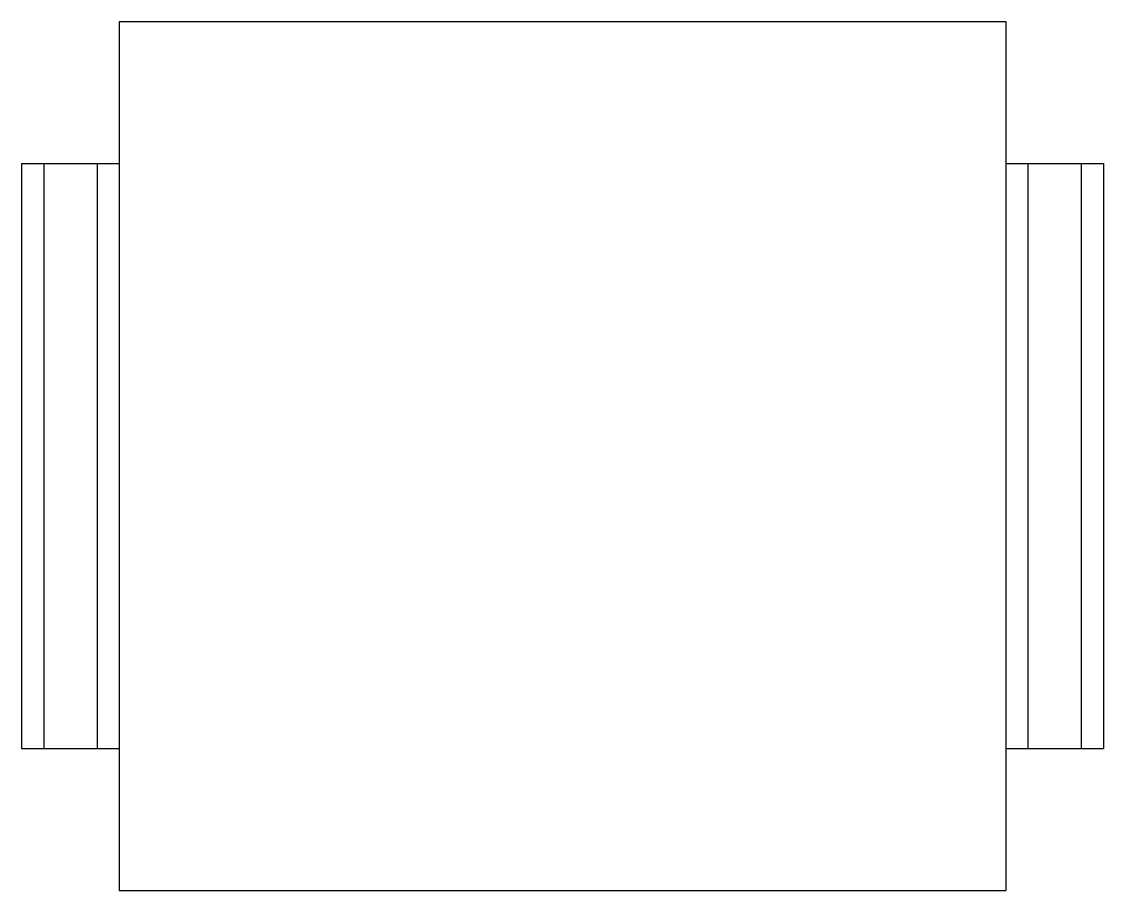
# Model space of a CAD drawing. Header units: inches. Extents: x 0 to 122, y -49 to 49.
import ezdxf

# ---------------------------------------------------------------- set-up
doc = ezdxf.new("R2010")
doc.units = ezdxf.units.IN
doc.header["$MEASUREMENT"] = 0

msp = doc.modelspace()

# ---------------------------------------------------------------- linework, layer by layer
for p, q in [((11, 49), (111, 49)), ((11, 49), (11, -49)), ((111, 49), (111, -49)), ((0, 33), (0, -33)), ((0, 33), (11, 33)), ((2.5, 33), (2.5, -33)), ((8.5, 33), (8.5, -33)), ((111, 33), (122, 33)), ((113.5, 33), (113.5, -33)), ((119.5, 33), (119.5, -33)), ((122, 33), (122, -33)), ((0, -33), (11, -33)), ((111, -33), (122, -33)), ((11, -49), (111, -49))]:
    msp.add_line(p, q)

doc.saveas('drawing.dxf')
